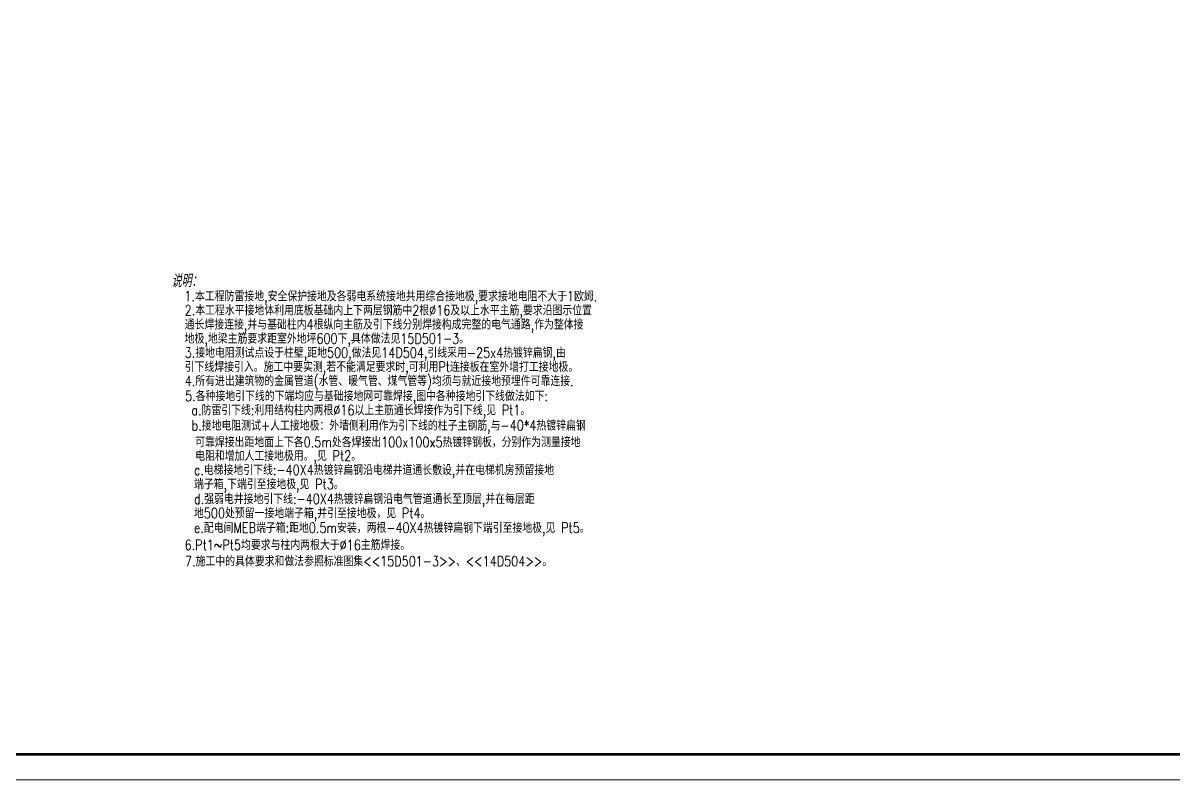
# Model space of a CAD drawing. Extents: x 2803505 to 5851001, y -1372902 to 24339.
# Drawn here: x 2942911 to 2987678, y -808054 to -778591 of the extents above; entities that cross this region are included whole.
import ezdxf
from ezdxf.xclip import XClip

# ---------------------------------------------------------------- set-up
doc = ezdxf.new("R2010")
doc.units = 0
doc.header["$LTSCALE"] = 1000
doc.header["$MEASUREMENT"] = 0
doc.header["$XCLIPFRAME"] = 2
doc.linetypes.add('DOTE', pattern=[2.42, 2, -0.2, 0.02, -0.2])
doc.layers.get('0').update_dxf_attribs({"linetype": 'CONTINUOUS'})
for name, color, linetype in [('!!DIM-照明', 7, 'CONTINUOUS'), ('!!电气', 1, 'CONTINUOUS'), ('DIM-照明', 7, 'CONTINUOUS')]:
    doc.layers.add(name, color=color, linetype=linetype)
doc.layers.add('DOTE', color=19, linetype='DOTE', lineweight=9)
doc.layers.add('图框', color=147, linetype='CONTINUOUS', lineweight=20)
doc.styles.add('_TEL_DIM', font='SIMPLEX', dxfattribs={"width": 0.8, "height": 3.5, "bigfont": 'HZTXT'})
doc.styles.add('HZTXT', font='gbeitc.shx', dxfattribs={"width": 0.8, "height": 400, "bigfont": 'hztxt.shx'})

# ---------------------------------------------------------------- blocks, each defined once
blk = doc.blocks.new('A$C74D73064')
at = {"layer": 'DOTE', "color": 252}
for p, q in [((196116, 61719), (-86385, 61719)), ((196116, 54519), (-86385, 54519))]:
    blk.add_line(p, q, dxfattribs=at)
blk = doc.blocks.new('A$C24015597')
ref = blk.add_blockref('A$C74D73064', (24686, -33858))
XClip(ref).set_block_clipping_path([(-14883.2465648082, 50822.2568892687), (39116.7403027331, 70322.2568880918)])

msp = doc.modelspace()

# ---------------------------------------------------------------- linework, layer by layer
at = {"layer": '图框'}
msp.add_lwpolyline([(2917603.5, -748653.6), (3001703.5, -748653.6), (3001703.5, -808053.6), (2917603.5, -808053.6)], close=True, dxfattribs=at)
at = {"layer": '图框', "const_width": 100}
msp.add_lwpolyline([(3000703.5, -807053.6), (3000703.5, -749653.6), (2920103.5, -749653.6), (2920103.5, -807053.6)], close=True, dxfattribs=at)

# ---------------------------------------------------------------- block references
at = {"layer": '!!电气'}
msp.add_blockref('A$C24015597', (2836003.5, -807053.6), dxfattribs=at)

# ---------------------------------------------------------------- texts
at = {"layer": '!!DIM-照明', "style": '_TEL_DIM', "width": 0.8}
for s, p in [('1.本工程防雷接地,安全保护接地及各弱电系统接地共用综合接地极,要求接地电阻不大于1欧姆.', (2949196, -789423.1)), ('2.本工程水平接地体利用底板基础内上下两层钢筋中2根%%C16及以上水平主筋,要求沿图示位置', (2949205.2, -789972.7)), ('通长焊接连接,并与基础柱内4根纵向主筋及引下线分别焊接构成完整的电气通路,作为整体接', (2949205.2, -790522.2)), ('地极,地梁主筋要求距室外地坪600下,具体做法见15D501-3。', (2949205.2, -791071.8)), ('3.接地电阻测试点设于柱壁,距地500,做法见14D504,引线采用-25x4热镀锌扁钢,由', (2949205.2, -791621.4)), ('引下线焊接引入。施工中要实测,若不能满足要求时,可利用Pt连接板在室外增打工接地极。', (2949205.2, -792171)), ('4.所有进出建筑物的金属管道(水管、暖气管、煤气管等)均须与就近接地预埋件可靠连接.', (2949205.2, -792720.6)), ('5.各种接地引下线的下端均应与基础接地网可靠焊接,图中各种接地引下线做法如下:', (2949220.8, -793306.6)), ('a.防雷引下线:利用结构柱内两根%%C16以上主筋通长焊接作为引下线,见 Pt1。', (2949464.2, -793856.2)), ('b.接地电阻测试+人工接地极：外墙侧利用作为引下线的柱子主钢筋,与-40*4热镀锌扁钢', (2949472.4, -794454.7)), ('可靠焊接出距地面上下各0.5m处各焊接出100x100x5热镀锌钢板，分别作为测量接地', (2949613, -795101.2)), ('电阻和增加人工接地极用。,见 Pt2。', (2949613, -795634.2)), ('c.电梯接地引下线:-40X4热镀锌扁钢沿电梯井道通长敷设,并在电梯机房预留接地', (2949566.9, -796185.3)), ('端子箱,下端引至接地极,见 Pt3。', (2949566.9, -796737.5)), ('d.强弱电井接地引下线:-40X4热镀锌扁钢沿电气管道通长至顶层,并在每层距', (2949567.2, -797313.4)), ('地500处预留一接地端子箱,并引至接地极，见 Pt4。', (2949567.2, -797865.6)), ('e.配电间MEB端子箱:距地0.5m安装，两根-40X4热镀锌扁钢下端引至接地极,见 Pt5。', (2949567.2, -798435.9)), ('6.Pt1~Pt5均要求与柱内两根大于%%C16主筋焊接。', (2949203.7, -799103.4)), ('7.施工中的具体要求和做法参照标准图集<<15D501-3>>、<<14D504>>。', (2949217.4, -799737.2))]:
    msp.add_text(s, height=400, dxfattribs=at).set_placement(p)
at = {"layer": 'DIM-照明', "color": 7, "ltscale": 0.8, "style": 'HZTXT', "width": 0.7}
msp.add_text('说明：', height=500, dxfattribs=at).set_placement((2948698, -788874.5))

doc.saveas('drawing.dxf')
